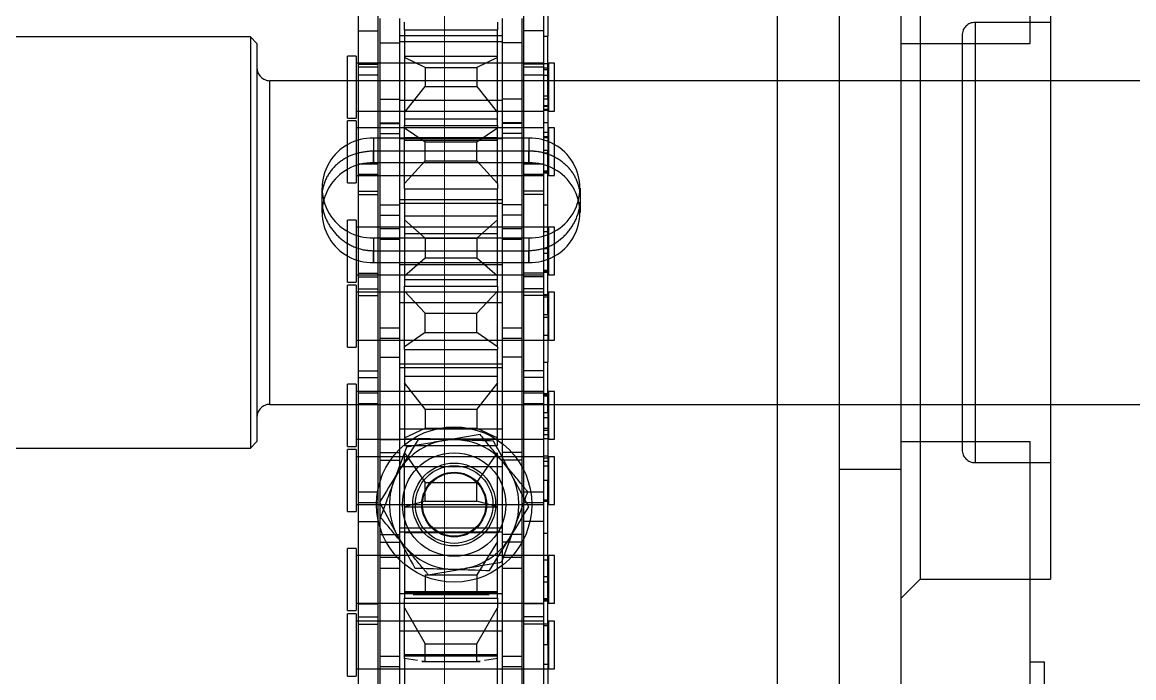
# Model space of a CAD drawing. Header units: metres. Extents: x 0 to 63075, y 0 to 44550.
# Drawn here: x 14536.9 to 14622.8, y 28907.9 to 28958.5 of the extents above; entities that cross this region are included whole.
import ezdxf

# ---------------------------------------------------------------- set-up
doc = ezdxf.new("R2010")
doc.units = ezdxf.units.M
doc.header["$LTSCALE"] = 75
for name, pattern in [('CENTER2', [28.575, 19.05, -3.175, 3.175, -3.175]), ('CENTERX2', [101.6, 63.5, -12.7, 12.7, -12.7]), ('HIDDEN2', [4.7625, 3.175, -1.5875])]:
    doc.linetypes.add(name, pattern=pattern)
for name, color, linetype in [('SC1', 7, 'CENTER2'), ('SDM', 7, 'Continuous'), ('SL1', 8, 'Continuous'), ('SL4', 4, 'Continuous'), ('ST1', 7, 'HIDDEN2')]:
    doc.layers.add(name, color=color, linetype=linetype)

# ---------------------------------------------------------------- blocks, each defined once
blk = doc.blocks.new('A$C29c634ac')
at = {"layer": 'SL1'}
for radius, start, end in [(1821.5, 111.633291, 68.366709), (1758, 110.233541, 69.766459), (1758, 110.234334, 69.765666), (1750, 110.330114, 69.669886)]:
    blk.add_arc((6310.008, 7583.117), radius, start, end, dxfattribs=at)
blk = doc.blocks.new('A$Ca53c419a')
at = {"layer": 'SL4'}
for p, q in [((4491.665, 246.53), (4489.119, 245.17)), ((4496.567, 243.481), (4494.116, 245.006)), ((4486.383, 238.039), (4488.834, 236.514)), ((4491.285, 234.99), (4493.831, 236.35)), ((4459.475, 215.76), (4614.715, 215.76)), ((4619.715, 206.235), (3669.713, 206.235)), ((4496.334, 206.235), (4496.334, 196.245)), ((4527.091, 206.235), (4527.091, 196.245)), ((4459.146, 196.245), (4496.334, 196.245)), ((4479.317, 196.245), (4479.317, 195.135)), ((4527.091, 196.245), (4564.279, 196.245)), ((4459.146, 195.135), (4479.317, 195.135))]:
    blk.add_line(p, q, dxfattribs=at)
for start, end in [(58.11864, 118.11864), (118.11864, 178.11864), (358.11864, 58.11864), (178.11864, 238.11864), (298.11864, 358.11864), (238.11864, 298.11864)]:
    blk.add_arc((4491.475, 240.76), 5, start, end, dxfattribs=at)
for points, knots in [([(4494.116, 245.006), (4494.058, 245.042), (4493.23, 245.557), (4492.419, 246.061), (4491.665, 246.53)], [0, 0, 0, 0, 0.070201, 1, 1, 1, 1]), ([(4489.119, 245.17), (4489.058, 245.138), (4488.198, 244.678), (4487.356, 244.228), (4486.572, 243.809)], [0, 0, 0, 0, 0.070201, 1, 1, 1, 1]), ([(4486.572, 243.809), (4486.566, 243.611), (4486.535, 242.672), (4486.503, 241.695), (4486.478, 240.924)], [0, 0, 0, 0, 0.2110008, 1, 1, 1, 1]), ([(4496.472, 240.596), (4496.498, 241.367), (4496.53, 242.343), (4496.561, 243.283), (4496.567, 243.481)], [0, 0, 0, 0, 0.7889992, 1, 1, 1, 1]), ([(4486.478, 240.924), (4486.47, 240.698), (4486.438, 239.722), (4486.407, 238.77), (4486.383, 238.039)], [0, 0, 0, 0, 0.2318493, 1, 1, 1, 1]), ([(4496.378, 237.711), (4496.402, 238.442), (4496.433, 239.393), (4496.465, 240.37), (4496.472, 240.596)], [0, 0, 0, 0, 0.768151, 1, 1, 1, 1]), ([(4493.831, 236.35), (4493.892, 236.382), (4494.752, 236.842), (4495.594, 237.292), (4496.378, 237.711)], [0, 0, 0, 0, 0.070201, 1, 1, 1, 1]), ([(4488.834, 236.514), (4488.892, 236.478), (4489.72, 235.963), (4490.531, 235.459), (4491.285, 234.99)], [0, 0, 0, 0, 0.070201, 1, 1, 1, 1])]:
    blk.add_open_spline(points, degree=3, knots=knots, dxfattribs=at)
at = {"layer": 'ST1'}
for p, q in [((4495.838, 445.5), (4495.838, 256.5)), ((4527.588, 256.5), (4527.588, 445.5)), ((4527.588, 256.5), (4495.838, 256.5)), ((4495.838, 256.5), (4496.338, 256)), ((4527.088, 256), (4496.338, 256)), ((4527.088, 256), (4527.588, 256.5)), ((4499.213, 255), (4499.213, 167.395)), ((4499.215, 255), (4524.186, 255)), ((4524.213, 167.395), (4524.213, 255)), ((4515.107, 251), (4514.02, 251)), ((4515.921, 251), (4514.02, 251)), ((4478.229, 249), (4483.026, 249)), ((4478.229, 249), (4478.229, 248.342)), ((4483.026, 248.342), (4478.229, 248.342)), ((4478.782, 248.342), (4478.782, 233.843)), ((4482.472, 233.843), (4482.472, 248.342)), ((4483.026, 248.342), (4483.026, 249)), ((4483.291, 249), (4488.088, 249)), ((4483.291, 249), (4483.291, 248.342)), ((4483.295, 248.342), (4483.291, 248.342)), ((4488.088, 248.342), (4483.295, 248.342)), ((4483.845, 248.342), (4483.845, 233.843)), ((4487.535, 233.843), (4487.535, 248.342)), ((4488.088, 248.342), (4488.088, 249)), ((4490.929, 249), (4495.726, 249)), ((4490.929, 249), (4490.929, 248.342)), ((4495.726, 248.342), (4490.929, 248.342)), ((4491.482, 248.342), (4491.482, 233.843)), ((4495.172, 233.843), (4495.172, 248.342)), ((4495.726, 248.342), (4495.726, 249)), ((4495.97, 249), (4500.767, 249)), ((4495.97, 249), (4495.97, 248.342)), ((4495.973, 248.342), (4495.97, 248.342)), ((4500.767, 248.342), (4495.973, 248.342)), ((4496.523, 248.342), (4496.523, 233.843)), ((4500.213, 233.843), (4500.213, 248.342)), ((4500.767, 248.342), (4500.767, 249)), ((4503.629, 249), (4508.426, 249)), ((4503.629, 249), (4503.629, 248.342)), ((4508.426, 248.342), (4503.629, 248.342)), ((4504.182, 248.342), (4504.182, 233.843)), ((4507.872, 233.843), (4507.872, 248.342)), ((4508.426, 248.342), (4508.426, 249)), ((4508.653, 249), (4513.45, 249)), ((4508.653, 249), (4508.653, 248.342)), ((4508.656, 248.342), (4508.653, 248.342)), ((4513.45, 248.342), (4508.656, 248.342)), ((4509.206, 248.342), (4509.206, 233.843)), ((4512.896, 233.843), (4512.896, 248.342)), ((4513.45, 248.342), (4513.45, 249)), ((4516.324, 249), (4521.121, 249)), ((4516.324, 249), (4516.324, 248.342)), ((4521.121, 248.342), (4516.324, 248.342)), ((4516.878, 248.342), (4516.878, 233.843)), ((4520.568, 233.843), (4520.568, 248.342)), ((4521.121, 248.342), (4521.121, 249)), ((4521.312, 249), (4526.109, 249)), ((4521.312, 249), (4521.312, 248.342)), ((4526.109, 248.342), (4521.312, 248.342)), ((4521.865, 248.342), (4521.865, 233.843)), ((4525.555, 233.843), (4525.555, 248.342)), ((4526.109, 248.342), (4526.109, 249)), ((4474.707, 248.157), (4483.802, 248.157)), ((4478.782, 248.157), (4478.782, 246.637)), ((4482.228, 248.157), (4482.228, 246.637)), ((4482.472, 246.637), (4482.472, 248.157)), ((4482.812, 248.157), (4482.812, 246.637)), ((4483.802, 248.157), (4483.802, 246.637)), ((4483.802, 248.157), (4490.152, 248.157)), ((4483.845, 248.157), (4483.845, 246.637)), ((4487.535, 246.637), (4487.535, 248.157)), ((4490.152, 248.157), (4490.152, 246.637)), ((4490.152, 248.157), (4499.247, 248.157)), ((4491.482, 248.157), (4491.482, 246.637)), ((4491.61, 246.637), (4491.61, 248.157)), ((4492.448, 248.157), (4492.448, 246.637)), ((4495.172, 246.637), (4495.172, 248.157)), ((4496.523, 248.157), (4496.523, 246.637)), ((4499.247, 248.157), (4500.107, 248.157)), ((4499.247, 246.637), (4499.247, 248.157)), ((4500.107, 248.157), (4509.338, 248.157)), ((4500.107, 248.157), (4500.107, 246.637)), ((4500.213, 246.637), (4500.213, 248.157)), ((4501.28, 248.157), (4501.28, 246.637)), ((4501.797, 248.157), (4501.797, 246.637)), ((4504.182, 248.157), (4504.182, 246.637)), ((4507.622, 248.157), (4507.622, 246.637)), ((4507.872, 246.637), (4507.872, 248.157)), ((4508.139, 248.157), (4508.139, 246.637)), ((4509.064, 248.157), (4509.064, 246.637)), ((4509.206, 248.157), (4509.206, 246.637)), ((4509.338, 248.157), (4509.338, 246.637)), ((4509.338, 248.157), (4515.686, 248.157)), ((4512.896, 246.637), (4512.896, 248.157)), ((4515.412, 248.157), (4515.412, 246.637)), ((4515.686, 248.157), (4515.686, 246.637)), ((4515.686, 248.157), (4524.643, 248.157)), ((4516.878, 248.157), (4516.878, 246.637)), ((4516.971, 246.637), (4516.971, 248.157)), ((4517.79, 248.157), (4517.79, 246.637)), ((4520.568, 246.637), (4520.568, 248.157)), ((4521.865, 248.157), (4521.865, 246.637)), ((4524.643, 248.157), (4525.277, 248.157)), ((4524.643, 246.637), (4524.643, 248.157)), ((4525.277, 248.157), (4535.958, 248.157)), ((4525.277, 248.157), (4525.277, 246.637)), ((4525.494, 248.157), (4525.494, 246.637)), ((4525.555, 246.637), (4525.555, 248.157)), ((4528.063, 248.157), (4528.063, 246.637)), ((4474.707, 246.637), (4483.802, 246.637)), ((4483.802, 246.637), (4490.152, 246.637)), ((4490.152, 246.637), (4499.247, 246.637)), ((4499.247, 246.637), (4500.107, 246.637)), ((4500.107, 246.637), (4509.338, 246.637)), ((4509.338, 246.637), (4515.686, 246.637)), ((4510.171, 247), (4511.078, 247)), ((4510.171, 247), (4510.171, 235)), ((4512.071, 247), (4510.171, 247)), ((4511.078, 247), (4511.078, 235)), ((4512.071, 247), (4512.071, 235)), ((4515.686, 246.637), (4524.643, 246.637)), ((4517.87, 247), (4518.778, 247)), ((4517.87, 235), (4517.87, 247)), ((4519.771, 247), (4517.87, 247)), ((4518.778, 235), (4518.778, 247)), ((4519.771, 235), (4519.771, 247)), ((4524.643, 246.637), (4525.277, 246.637)), ((4525.277, 246.637), (4535.958, 246.637)), ((4477.452, 246.485), (4486.547, 246.485)), ((4478.782, 246.485), (4478.782, 244.965)), ((4478.932, 244.965), (4478.932, 246.485)), ((4479.77, 246.485), (4479.77, 244.965)), ((4482.472, 244.965), (4482.472, 246.485)), ((4483.845, 246.485), (4483.845, 244.965)), ((4486.547, 246.485), (4487.407, 246.485)), ((4486.547, 244.965), (4486.547, 246.485)), ((4487.407, 246.485), (4496.502, 246.485)), ((4487.407, 246.485), (4487.407, 244.965)), ((4487.535, 244.965), (4487.535, 246.485)), ((4488.567, 246.485), (4488.567, 244.965)), ((4489.152, 246.485), (4489.152, 244.965)), ((4491.482, 246.485), (4491.482, 244.965)), ((4494.906, 246.485), (4494.906, 244.965)), ((4495.172, 244.965), (4495.172, 246.485)), ((4495.491, 246.485), (4495.491, 244.965)), ((4496.502, 246.485), (4496.502, 244.965)), ((4496.502, 246.485), (4502.852, 246.485)), ((4496.523, 246.485), (4496.523, 244.965)), ((4500.213, 244.965), (4500.213, 246.485)), ((4502.852, 246.485), (4502.852, 244.965)), ((4502.852, 246.485), (4511.947, 246.485)), ((4504.182, 246.485), (4504.182, 244.965)), ((4504.288, 244.965), (4504.288, 246.485)), ((4505.131, 246.485), (4505.131, 244.965)), ((4507.872, 244.965), (4507.872, 246.485)), ((4509.206, 246.485), (4509.206, 244.965)), ((4511.947, 246.485), (4512.803, 246.485)), ((4511.947, 244.965), (4511.947, 246.485)), ((4512.803, 246.485), (4522.779, 246.485)), ((4512.803, 246.485), (4512.803, 244.965)), ((4512.896, 244.965), (4512.896, 246.485)), ((4513.814, 246.485), (4513.814, 244.965)), ((4514.617, 246.485), (4514.617, 244.965)), ((4516.878, 246.485), (4516.878, 244.965)), ((4520.144, 246.485), (4520.144, 244.965)), ((4520.568, 244.965), (4520.568, 246.485)), ((4520.903, 246.485), (4520.903, 244.965)), ((4520.947, 246.485), (4520.947, 244.965)), ((4521.865, 246.485), (4521.865, 244.965)), ((4522.779, 246.485), (4522.779, 244.965)), ((4522.779, 246.485), (4529.016, 246.485)), ((4525.555, 244.965), (4525.555, 246.485)), ((4527.14, 246.485), (4527.14, 244.965)), ((4477.452, 244.965), (4486.547, 244.965)), ((4478.782, 244.965), (4478.782, 237.035)), ((4481.73, 244.965), (4481.73, 237.035)), ((4482.472, 237.035), (4482.472, 244.965)), ((4483.845, 244.965), (4483.845, 237.035)), ((4484.587, 237.035), (4484.587, 244.965)), ((4486.547, 244.965), (4487.407, 244.965)), ((4487.407, 244.965), (4496.502, 244.965)), ((4487.535, 237.035), (4487.535, 244.965)), ((4489.367, 244.965), (4489.367, 237.035)), ((4489.65, 237.035), (4489.65, 244.965)), ((4491.482, 244.965), (4491.482, 237.035)), ((4495.913, 244.453), (4493.204, 245.451)), ((4494.408, 244.965), (4494.408, 237.035)), ((4495.172, 237.035), (4495.172, 244.965)), ((4496.502, 244.965), (4502.852, 244.965)), ((4496.523, 244.965), (4496.523, 237.035)), ((4497.287, 237.035), (4497.287, 244.965)), ((4500.213, 237.035), (4500.213, 244.965)), ((4502.067, 244.965), (4502.067, 237.035)), ((4502.328, 237.035), (4502.328, 244.965)), ((4502.852, 244.965), (4511.947, 244.965)), ((4504.182, 244.965), (4504.182, 237.035)), ((4507.091, 244.965), (4507.091, 237.035)), ((4507.872, 237.035), (4507.872, 244.965)), ((4509.206, 244.965), (4509.206, 237.035)), ((4509.987, 237.035), (4509.987, 244.965)), ((4511.947, 244.965), (4512.803, 244.965)), ((4512.803, 244.965), (4522.779, 244.965)), ((4512.896, 237.035), (4512.896, 244.965)), ((4514.763, 244.965), (4514.763, 237.035)), ((4515.011, 237.035), (4515.011, 244.965)), ((4516.878, 244.965), (4516.878, 237.035)), ((4519.75, 244.965), (4519.75, 237.035)), ((4520.568, 237.035), (4520.568, 244.965)), ((4521.865, 244.965), (4521.865, 237.035)), ((4522.683, 237.035), (4522.683, 244.965)), ((4522.779, 244.965), (4529.016, 244.965)), ((4525.555, 237.035), (4525.555, 244.965)), ((4527.237, 244.965), (4527.237, 237.035)), ((4527.67, 237.035), (4527.67, 244.965)), ((4479.591, 244.6), (4473.329, 244.6)), ((4479.441, 243.592), (4479.591, 244.6)), ((4479.591, 244.6), (4483.495, 244.6)), ((4479.801, 244.6), (4479.801, 237.4)), ((4479.868, 237.4), (4479.868, 244.6)), ((4483.495, 244.6), (4480.707, 243)), ((4483.495, 244.6), (4484.246, 244.6)), ((4484.246, 244.6), (4484.246, 237.4)), ((4491.287, 244.6), (4484.246, 244.6)), ((4484.594, 244.6), (4484.653, 243)), ((4484.714, 244.6), (4484.714, 237.4)), ((4484.736, 237.4), (4484.736, 244.6)), ((4489.31, 244.6), (4489.31, 237.4)), ((4491.287, 244.6), (4491.293, 244.6)), ((4491.287, 244.6), (4491.287, 237.4)), ((4491.735, 243), (4491.293, 244.6)), ((4491.293, 244.6), (4495.465, 244.6)), ((4491.296, 244.6), (4491.296, 237.4)), ((4495.465, 244.6), (4493.183, 243)), ((4496.046, 244.6), (4496.046, 237.4)), ((4503.447, 244.6), (4496.046, 244.6)), ((4496.542, 244.6), (4496.542, 237.4)), ((4496.631, 244.6), (4497.367, 243)), ((4498.841, 243), (4500.877, 244.6)), ((4499.213, 244.6), (4499.213, 237.4)), ((4501.378, 244.6), (4501.378, 237.4)), ((4503.447, 244.6), (4503.447, 237.4)), ((4503.447, 244.6), (4503.652, 244.6)), ((4504.76, 243), (4503.652, 244.6)), ((4503.652, 244.6), (4507.957, 244.6)), ((4507.957, 244.6), (4506.255, 243)), ((4507.957, 244.6), (4508.349, 244.6)), ((4508.349, 244.6), (4508.349, 237.4)), ((4515.864, 244.6), (4508.349, 244.6)), ((4508.858, 244.6), (4508.858, 237.4)), ((4509.152, 244.6), (4510.542, 243)), ((4511.078, 244.6), (4511.078, 237.4)), ((4512.042, 243), (4513.472, 244.6)), ((4512.085, 244.6), (4512.085, 237.4)), ((4512.393, 237.4), (4512.393, 244.6)), ((4513.778, 244.6), (4513.778, 237.4)), ((4515.864, 244.6), (4515.864, 237.4)), ((4515.864, 244.6), (4516.269, 244.6)), ((4518.009, 243), (4516.269, 244.6)), ((4516.269, 244.6), (4520.57, 244.6)), ((4518.778, 237.4), (4518.778, 244.6)), ((4520.57, 244.6), (4519.502, 243)), ((4519.612, 244.6), (4519.612, 237.4)), ((4519.784, 237.4), (4519.784, 244.6)), ((4519.794, 237.4), (4519.794, 244.6)), ((4520.57, 244.6), (4520.761, 244.6)), ((4520.761, 244.6), (4520.761, 237.4)), ((4528.147, 244.6), (4520.761, 244.6)), ((4521.266, 244.6), (4521.266, 237.4)), ((4521.755, 244.6), (4523.754, 243)), ((4524.213, 237.4), (4524.213, 244.6)), ((4525.232, 243), (4526.01, 244.6)), ((4526.112, 244.6), (4526.112, 237.4)), ((4528.147, 244.6), (4528.147, 237.4)), ((4528.147, 244.6), (4528.74, 244.6)), ((4479.344, 243.246), (4479.344, 238.754)), ((4479.352, 243), (4479.389, 243.246)), ((4484.535, 243.936), (4484.535, 238.064)), ((4479.352, 243), (4480.707, 243)), ((4479.352, 243), (4479.352, 239)), ((4480.707, 243), (4480.707, 239)), ((4484.653, 243), (4484.653, 239)), ((4486.054, 243), (4484.653, 243)), ((4486.054, 243), (4486.054, 239)), ((4486.058, 242.757), (4486.547, 239.912)), ((4491.735, 243), (4491.735, 239)), ((4491.735, 243), (4493.183, 243)), ((4493.183, 243), (4493.183, 239)), ((4498.841, 243), (4497.367, 243)), ((4497.367, 243), (4497.367, 239)), ((4498.841, 243), (4498.841, 239)), ((4504.76, 243), (4506.255, 243)), ((4504.76, 243), (4504.76, 239)), ((4506.255, 243), (4506.255, 239)), ((4512.042, 243), (4510.542, 243)), ((4510.542, 243), (4510.542, 239)), ((4512.042, 243), (4512.042, 239)), ((4518.009, 243), (4519.502, 243)), ((4518.009, 243), (4518.009, 239)), ((4519.502, 243), (4519.502, 239)), ((4523.754, 243), (4523.754, 239)), ((4525.232, 243), (4523.754, 243)), ((4525.232, 243), (4525.232, 239)), ((4496.892, 238.763), (4496.403, 241.608)), ((4479.352, 239), (4480.707, 239)), ((4479.389, 238.754), (4479.352, 239)), ((4480.707, 239), (4483.495, 237.4)), ((4484.653, 239), (4484.594, 237.4)), ((4486.054, 239), (4484.653, 239)), ((4488.631, 237.4), (4486.054, 239)), ((4491.293, 237.4), (4491.735, 239)), ((4491.735, 239), (4493.183, 239)), ((4493.183, 239), (4495.465, 237.4)), ((4497.367, 239), (4496.631, 237.4)), ((4498.841, 239), (4497.367, 239)), ((4500.877, 237.4), (4498.841, 239)), ((4503.652, 237.4), (4504.76, 239)), ((4504.76, 239), (4506.255, 239)), ((4506.255, 239), (4507.957, 237.4)), ((4510.542, 239), (4509.152, 237.4)), ((4512.042, 239), (4510.542, 239)), ((4513.472, 237.4), (4512.042, 239)), ((4516.269, 237.4), (4518.009, 239)), ((4518.009, 239), (4519.502, 239)), ((4519.502, 239), (4520.57, 237.4)), ((4523.754, 239), (4521.755, 237.4)), ((4525.232, 239), (4523.754, 239)), ((4526.01, 237.4), (4525.232, 239)), ((4479.591, 237.4), (4479.441, 238.408)), ((4473.329, 237.4), (4479.591, 237.4)), ((4479.591, 237.4), (4483.495, 237.4)), ((4484.246, 237.4), (4483.495, 237.4)), ((4484.246, 237.4), (4491.287, 237.4)), ((4491.293, 237.4), (4491.287, 237.4)), ((4491.293, 237.4), (4495.465, 237.4)), ((4496.046, 237.4), (4503.447, 237.4)), ((4503.652, 237.4), (4503.447, 237.4)), ((4503.652, 237.4), (4507.957, 237.4)), ((4508.349, 237.4), (4507.957, 237.4)), ((4508.349, 237.4), (4515.864, 237.4)), ((4516.269, 237.4), (4515.864, 237.4)), ((4516.269, 237.4), (4520.57, 237.4)), ((4520.761, 237.4), (4520.57, 237.4)), ((4520.761, 237.4), (4528.147, 237.4)), ((4528.74, 237.4), (4528.147, 237.4)), ((4477.452, 237.035), (4486.547, 237.035)), ((4478.782, 237.035), (4478.782, 235.515)), ((4478.932, 235.515), (4478.932, 237.035)), ((4479.77, 237.035), (4479.77, 235.515)), ((4482.472, 235.515), (4482.472, 237.035)), ((4483.845, 237.035), (4483.845, 235.515)), ((4486.547, 237.035), (4487.407, 237.035)), ((4486.547, 235.515), (4486.547, 237.035)), ((4487.037, 237.067), (4489.746, 236.069)), ((4487.407, 237.035), (4496.502, 237.035)), ((4487.407, 237.035), (4487.407, 235.515)), ((4487.535, 235.515), (4487.535, 237.035)), ((4488.567, 235.515), (4488.567, 237.035)), ((4489.152, 235.515), (4489.152, 237.035)), ((4491.482, 237.035), (4491.482, 235.515)), ((4494.906, 235.515), (4494.906, 237.035)), ((4495.172, 235.515), (4495.172, 237.035)), ((4495.491, 235.515), (4495.491, 237.035)), ((4496.502, 235.515), (4496.502, 237.035)), ((4496.502, 237.035), (4502.852, 237.035)), ((4496.523, 237.035), (4496.523, 235.515)), ((4500.213, 235.515), (4500.213, 237.035)), ((4502.852, 235.515), (4502.852, 237.035)), ((4502.852, 237.035), (4511.947, 237.035)), ((4504.182, 237.035), (4504.182, 235.515)), ((4504.288, 235.515), (4504.288, 237.035)), ((4505.131, 237.035), (4505.131, 235.515)), ((4507.872, 235.515), (4507.872, 237.035)), ((4509.206, 237.035), (4509.206, 235.515)), ((4511.947, 237.035), (4512.89, 237.035)), ((4511.947, 235.515), (4511.947, 237.035)), ((4512.803, 237.035), (4522.779, 237.035)), ((4512.803, 237.035), (4512.803, 235.515)), ((4512.896, 235.515), (4512.896, 237.035)), ((4513.814, 235.515), (4513.814, 237.035)), ((4514.617, 235.515), (4514.617, 237.035)), ((4516.878, 237.035), (4516.878, 235.515)), ((4520.144, 235.515), (4520.144, 237.035)), ((4520.568, 235.515), (4520.568, 237.035)), ((4520.903, 235.515), (4520.903, 237.035)), ((4520.947, 235.515), (4520.947, 237.035)), ((4521.865, 237.035), (4521.865, 235.515)), ((4522.779, 235.515), (4522.779, 237.035)), ((4522.779, 237.035), (4529.016, 237.035)), ((4525.555, 235.515), (4525.555, 237.035)), ((4527.14, 235.515), (4527.14, 237.035)), ((4477.452, 235.515), (4486.547, 235.515)), ((4486.547, 235.515), (4487.407, 235.515)), ((4487.407, 235.515), (4496.502, 235.515)), ((4496.502, 235.515), (4502.852, 235.515)), ((4502.852, 235.515), (4511.947, 235.515)), ((4511.947, 235.515), (4512.803, 235.515)), ((4512.803, 235.515), (4522.779, 235.515)), ((4522.779, 235.515), (4529.016, 235.515)), ((4474.707, 235.363), (4483.802, 235.363)), ((4478.782, 235.363), (4478.782, 233.511)), ((4482.228, 233.843), (4482.228, 235.363)), ((4482.472, 233.843), (4482.472, 235.363)), ((4482.812, 233.843), (4482.812, 235.363)), ((4483.802, 233.843), (4483.802, 235.363)), ((4483.802, 235.363), (4490.152, 235.363)), ((4483.845, 235.363), (4483.845, 233.843)), ((4487.535, 233.511), (4487.535, 235.363)), ((4490.152, 233.843), (4490.152, 235.363)), ((4490.152, 235.363), (4499.247, 235.363)), ((4491.482, 235.363), (4491.482, 233.843)), ((4491.61, 233.843), (4491.61, 235.363)), ((4492.448, 235.363), (4492.448, 233.843)), ((4495.172, 233.843), (4495.172, 235.363)), ((4496.523, 235.363), (4496.523, 233.843)), ((4499.247, 235.363), (4500.107, 235.363)), ((4499.247, 233.843), (4499.247, 235.363)), ((4500.107, 235.363), (4509.338, 235.363)), ((4500.107, 235.363), (4500.107, 233.843)), ((4500.213, 233.843), (4500.213, 235.363)), ((4501.28, 233.843), (4501.28, 235.363)), ((4501.797, 233.843), (4501.797, 235.363)), ((4504.182, 235.363), (4504.182, 233.511)), ((4507.622, 233.843), (4507.622, 235.363)), ((4507.872, 233.843), (4507.872, 235.363)), ((4508.139, 233.843), (4508.139, 235.363)), ((4509.064, 233.843), (4509.064, 235.363)), ((4509.206, 235.363), (4509.206, 233.843)), ((4509.338, 233.843), (4509.338, 235.363)), ((4509.338, 235.363), (4515.686, 235.363)), ((4510.171, 235), (4511.078, 235)), ((4512.071, 235), (4510.171, 235)), ((4512.896, 233.511), (4512.896, 235.363)), ((4515.412, 233.843), (4515.412, 235.363)), ((4515.686, 233.843), (4515.686, 235.363)), ((4515.686, 235.363), (4524.643, 235.363)), ((4516.878, 235.363), (4516.878, 233.843)), ((4516.971, 233.843), (4516.971, 235.363)), ((4517.79, 235.363), (4517.79, 233.843)), ((4517.87, 235), (4518.778, 235)), ((4519.771, 235), (4517.87, 235)), ((4520.568, 233.843), (4520.568, 235.363)), ((4521.865, 235.363), (4521.865, 233.843)), ((4524.643, 235.363), (4525.277, 235.363)), ((4524.643, 233.843), (4524.643, 235.363)), ((4525.277, 235.363), (4535.958, 235.363)), ((4525.277, 235.363), (4525.277, 233.843)), ((4525.494, 233.843), (4525.494, 235.363)), ((4525.555, 233.843), (4525.555, 235.363)), ((4528.063, 233.843), (4528.063, 235.363)), ((4474.707, 233.843), (4483.802, 233.843)), ((4479.151, 233.843), (4479.151, 233.474)), ((4480.627, 233.511), (4480.627, 233.843)), ((4482.103, 233.474), (4482.103, 233.843)), ((4482.246, 233.511), (4482.246, 233.843)), ((4483.802, 233.843), (4490.152, 233.843)), ((4484.022, 233.511), (4484.022, 233.843)), ((4484.125, 233.511), (4484.125, 233.843)), ((4484.214, 233.843), (4484.214, 233.474)), ((4485.482, 233.511), (4485.482, 233.843)), ((4485.898, 233.511), (4485.898, 233.843)), ((4487.166, 233.474), (4487.166, 233.843)), ((4489.242, 233.511), (4489.242, 233.843)), ((4490.152, 233.843), (4499.247, 233.843)), ((4491.708, 233.511), (4491.708, 233.843)), ((4491.851, 233.843), (4491.851, 233.474)), ((4493.327, 233.511), (4493.327, 233.843)), ((4494.434, 233.511), (4494.434, 233.843)), ((4494.803, 233.474), (4494.803, 233.843)), ((4495.065, 233.511), (4495.065, 233.843)), ((4495.218, 233.511), (4495.218, 233.843)), ((4496.558, 233.511), (4496.558, 233.843)), ((4496.892, 233.843), (4496.892, 233.474)), ((4497.186, 233.511), (4497.186, 233.843)), ((4497.339, 233.511), (4497.339, 233.843)), ((4498.184, 233.511), (4498.184, 233.843)), ((4498.552, 233.511), (4498.552, 233.843)), ((4499.247, 233.843), (4500.213, 233.843)), ((4499.844, 233.474), (4499.844, 233.843)), ((4499.939, 233.511), (4499.939, 233.843)), ((4500.031, 233.511), (4500.031, 233.843)), ((4500.107, 233.843), (4509.338, 233.843)), ((4502.475, 233.843), (4502.475, 233.511)), ((4504.551, 233.843), (4504.551, 233.474)), ((4505.93, 233.511), (4505.93, 233.843)), ((4506.125, 233.511), (4506.125, 233.843)), ((4507.503, 233.474), (4507.503, 233.843)), ((4507.622, 233.511), (4507.622, 233.843)), ((4507.67, 233.511), (4507.67, 233.843)), ((4509.338, 233.843), (4515.686, 233.843)), ((4509.388, 233.511), (4509.388, 233.843)), ((4509.48, 233.511), (4509.48, 233.843)), ((4509.575, 233.843), (4509.575, 233.474)), ((4510.867, 233.511), (4510.867, 233.843)), ((4511.235, 233.511), (4511.235, 233.843)), ((4512.527, 233.474), (4512.527, 233.843)), ((4514.603, 233.511), (4514.603, 233.843)), ((4515.686, 233.843), (4524.643, 233.843)), ((4517.08, 233.511), (4517.08, 233.843)), ((4517.129, 233.511), (4517.129, 233.843)), ((4517.247, 233.843), (4517.247, 233.474)), ((4518.625, 233.511), (4518.625, 233.843)), ((4518.82, 233.511), (4518.82, 233.843)), ((4519.789, 233.511), (4519.789, 233.843)), ((4519.87, 233.511), (4519.87, 233.843)), ((4520.199, 233.474), (4520.199, 233.843)), ((4520.208, 233.511), (4520.208, 233.843)), ((4520.967, 233.511), (4520.967, 233.843)), ((4521.912, 233.511), (4521.912, 233.843)), ((4521.993, 233.511), (4521.993, 233.843)), ((4522.234, 233.843), (4522.234, 233.474)), ((4522.261, 233.511), (4522.261, 233.843)), ((4522.797, 233.511), (4522.797, 233.843)), ((4523.02, 233.511), (4523.02, 233.843)), ((4524.623, 233.511), (4524.623, 233.843)), ((4524.643, 233.843), (4525.277, 233.843)), ((4525.047, 233.511), (4525.047, 233.843)), ((4525.186, 233.474), (4525.186, 233.843)), ((4525.277, 233.843), (4535.958, 233.843)), ((4525.502, 233.511), (4525.502, 233.843)), ((4527.645, 233.843), (4527.645, 233.511)), ((4480.627, 233.511), (4477.075, 233.511)), ((4482.472, 233.474), (4478.782, 233.474)), ((4478.782, 233.474), (4478.782, 233)), ((4478.782, 233), (4482.472, 233)), ((4480.627, 233.511), (4493.327, 233.511)), ((4482.472, 233), (4482.472, 233.474)), ((4487.535, 233.474), (4483.845, 233.474)), ((4483.845, 233.474), (4483.845, 233)), ((4483.845, 233), (4487.535, 233)), ((4487.535, 233), (4487.535, 233.474)), ((4495.172, 233.474), (4491.482, 233.474)), ((4491.482, 233.474), (4491.482, 233)), ((4491.482, 233), (4495.172, 233)), ((4496.558, 233.511), (4493.327, 233.511)), ((4495.172, 233), (4495.172, 233.474)), ((4500.213, 233.474), (4496.523, 233.474)), ((4496.523, 233.474), (4496.523, 233)), ((4496.523, 233), (4500.213, 233)), ((4498.552, 233.511), (4496.558, 233.511)), ((4498.552, 233.511), (4502.475, 233.511)), ((4500.213, 233), (4500.213, 233.474)), ((4506.125, 233.511), (4502.475, 233.511)), ((4504.183, 233.474), (4504.182, 233.474)), ((4504.182, 233.474), (4504.182, 233)), ((4504.182, 233), (4507.872, 233)), ((4507.872, 233.474), (4504.183, 233.474)), ((4506.125, 233.511), (4518.82, 233.511)), ((4507.872, 233), (4507.872, 233.474)), ((4512.896, 233.474), (4509.206, 233.474)), ((4509.206, 233.474), (4509.206, 233)), ((4509.206, 233), (4512.896, 233)), ((4512.896, 233), (4512.896, 233.474)), ((4516.878, 233.474), (4516.878, 233.474)), ((4520.568, 233.474), (4516.878, 233.474)), ((4516.878, 233.474), (4516.878, 233)), ((4516.878, 233), (4520.568, 233)), ((4521.993, 233.511), (4518.82, 233.511)), ((4520.568, 233), (4520.568, 233.474)), ((4525.555, 233.474), (4521.865, 233.474)), ((4521.865, 233.474), (4521.865, 233)), ((4521.865, 233), (4525.555, 233)), ((4522.797, 233.511), (4521.993, 233.511)), ((4522.797, 233.511), (4527.645, 233.511)), ((4525.555, 233), (4525.555, 233.474)), ((4532.476, 233.511), (4527.645, 233.511)), ((4514.02, 231), (4515.107, 231)), ((4514.02, 231), (4515.921, 231)), ((4669.713, 210.997), (3669.713, 210.997)), ((4494.213, 210.997), (4494.213, 206.235)), ((4484.213, 206.235), (4485.713, 204.735)), ((4496.334, 206.235), (4496.334, 196.245)), ((4527.091, 206.235), (4527.091, 196.245)), ((4537.713, 204.735), (4485.713, 204.735)), ((4485.713, 204.735), (4485.713, 194.685)), ((4527.713, 201.505), (4495.713, 201.505)), ((4499.213, 201.505), (4499.213, 167.395)), ((4524.213, 167.395), (4524.213, 201.505)), ((4494.713, 200.505), (4494.713, 194.685)), ((4528.713, 200.505), (4494.758, 200.505)), ((4528.713, 194.685), (4528.713, 200.505)), ((4537.713, 194.685), (4485.713, 194.685))]:
    blk.add_line(p, q, dxfattribs=at)
for radius in [6, 4, 3.2, 3, 2.5, 2.446]:
    blk.add_circle((4491.475, 240.76), radius, dxfattribs=at)
for centre, radius, start, end in [((4498.213, 255), 1, 0, 90), ((4525.213, 255), 1, 90, 180), ((4514.02, 247.107), 3.851, 358.40899, 181.59101), ((4515.921, 247.107), 3.851, 358.40899, 181.59101), ((4514.02, 234.893), 3.851, 178.40899, 1.59101), ((4515.921, 234.893), 3.851, 178.40899, 1.59101), ((4495.713, 200.505), 1, 90, 180), ((4527.713, 200.505), 1, 0, 90)]:
    blk.add_arc(centre, radius, start, end, dxfattribs=at)
for points, knots in [([(4518.778, 247), (4518.741, 247.437), (4518.669, 248.31), (4518.098, 249.48), (4517.221, 250.401), (4516.06, 250.954), (4514.766, 251.057), (4513.502, 250.724), (4512.38, 250.004), (4511.519, 248.944), (4511.121, 247.869), (4511.088, 247.206), (4511.078, 247)], [0, 0, 0, 0, 0.1035722, 0.207012, 0.3138437, 0.4231698, 0.5289404, 0.6309135, 0.7342076, 0.8420021, 0.9510552, 1, 1, 1, 1]), ([(4488.277, 244.603), (4488.479, 244.771), (4489.23, 245.396), (4489.961, 246.005), (4490.496, 246.45)], [0, 0, 0, 0, 0.268634, 1, 1, 1, 1]), ([(4493.204, 245.451), (4493.14, 245.475), (4492.226, 245.812), (4491.329, 246.143), (4490.496, 246.45)], [0, 0, 0, 0, 0.070201, 1, 1, 1, 1]), ([(4486.058, 242.757), (4486.244, 242.912), (4486.967, 243.514), (4487.719, 244.139), (4488.277, 244.603)], [0, 0, 0, 0, 0.257551, 1, 1, 1, 1]), ([(4496.403, 241.608), (4496.391, 241.675), (4496.226, 242.636), (4496.064, 243.578), (4495.913, 244.453)], [0, 0, 0, 0, 0.070201, 1, 1, 1, 1]), ([(4486.547, 239.912), (4486.559, 239.845), (4486.724, 238.884), (4486.886, 237.942), (4487.037, 237.067)], [0, 0, 0, 0, 0.070201, 1, 1, 1, 1]), ([(4494.673, 236.917), (4494.875, 237.084), (4495.626, 237.709), (4496.357, 238.318), (4496.892, 238.763)], [0, 0, 0, 0, 0.268634, 1, 1, 1, 1]), ([(4492.454, 235.07), (4492.64, 235.225), (4493.364, 235.827), (4494.115, 236.452), (4494.673, 236.917)], [0, 0, 0, 0, 0.257551, 1, 1, 1, 1]), ([(4489.746, 236.069), (4489.81, 236.045), (4490.724, 235.708), (4491.621, 235.377), (4492.454, 235.07)], [0, 0, 0, 0, 0.070201, 1, 1, 1, 1]), ([(4511.078, 235), (4511.123, 234.563), (4511.211, 233.69), (4511.891, 232.52), (4512.891, 231.599), (4514.144, 231.046), (4515.457, 230.943), (4516.663, 231.276), (4517.675, 231.996), (4518.413, 233.056), (4518.742, 234.131), (4518.769, 234.794), (4518.778, 235)], [0, 0, 0, 0, 0.103572, 0.207012, 0.313844, 0.42317, 0.52894, 0.630914, 0.734208, 0.842002, 0.951055, 1, 1, 1, 1])]:
    blk.add_open_spline(points, degree=3, knots=knots, dxfattribs=at)

msp = doc.modelspace()

# ---------------------------------------------------------------- linework, layer by layer
at = {"layer": 'SC1', "color": 7, "linetype": 'CENTERX2', "lineweight": 9}
msp.add_line((14569.521, 27471.353), (14569.521, 41727.525), dxfattribs=at)

# ---------------------------------------------------------------- block references
at = {"layer": 'SDM'}
msp.add_blockref('A$C29c634ac', (8259.513, 22668.364), dxfattribs=at)
at = {"layer": 'SDM', "rotation": 90}
msp.add_blockref('A$Ca53c419a', (14811.027, 24429.769), dxfattribs=at)

doc.saveas('drawing.dxf')
